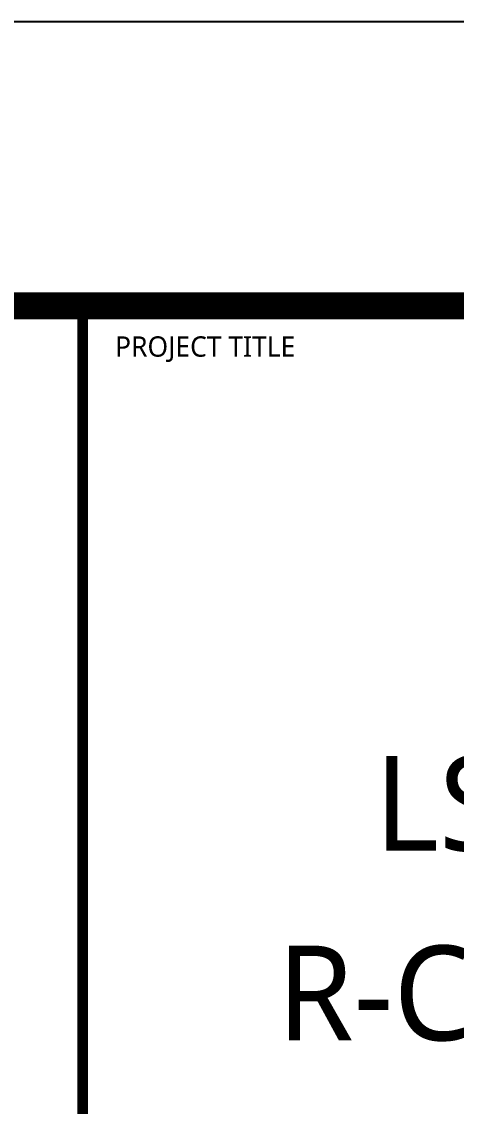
# Model space of a CAD drawing. Header units: millimetres. Extents: x -168600 to 672400, y 82 to 118882.
# Drawn here: x 313600 to 320024, y 102857 to 118882 of the extents above; entities that cross this region are included whole.
import ezdxf
from ezdxf.enums import TextEntityAlignment as Align

# ---------------------------------------------------------------- set-up
doc = ezdxf.new("R2010")
doc.units = ezdxf.units.MM
doc.header["$LTSCALE"] = 2000
for name, color, linetype in [('arch', 8, 'Continuous'), ('XR-SHEET-SHT', 5, 'Continuous'), ('XR-SHEET-TEXT', 3, 'Continuous')]:
    doc.layers.add(name, color=color, linetype=linetype)
doc.styles.add('XR-SHEET$0$XREF-Form$0$맑은고딕', font='malgun.ttf')
doc.styles.add('맑은고딕', font='malgun.ttf')

# ---------------------------------------------------------------- blocks, each defined once
blk = doc.blocks.new('XR-FORM-EE', base_point=(461, 408))
at = {"layer": 'XR-SHEET-SHT', "color": 5}
blk.add_lwpolyline([(0, 118800), (168200, 118800), (168200, 0), (0, 0)], close=True, dxfattribs=at)
at = {"layer": 'XR-SHEET-SHT', "color": 5, "const_width": 400}
blk.add_lwpolyline([(9300, 114600), (163900, 114600), (163900, 4200), (9300, 4200)], close=True, dxfattribs=at)
at = {"layer": 'XR-SHEET-SHT', "color": 5, "const_width": 160}
blk.add_lwpolyline([(146700, 114600), (146700, 4200)], dxfattribs=at)
at = {"layer": 'XR-SHEET-SHT', "color": 7, "style": 'XR-SHEET$0$XREF-Form$0$맑은고딕'}
blk.add_text('PROJECT TITLE', height=300, dxfattribs=at).set_placement((147180, 114000), align=Align.MIDDLE_LEFT)
at = {"layer": 'XR-SHEET-TEXT', "color": 3, "style": '맑은고딕'}
for s, p in [('LS Electric', (155300, 107249)), ('R-Center 구축', (155300, 104449))]:
    blk.add_text(s, height=1400, dxfattribs=at).set_placement(p, align=Align.MIDDLE_CENTER)

msp = doc.modelspace()

# ---------------------------------------------------------------- block references
at = {"layer": 'arch'}
msp.add_blockref('XR-FORM-EE', (168261, 490.7), dxfattribs=at)

doc.saveas('drawing.dxf')
